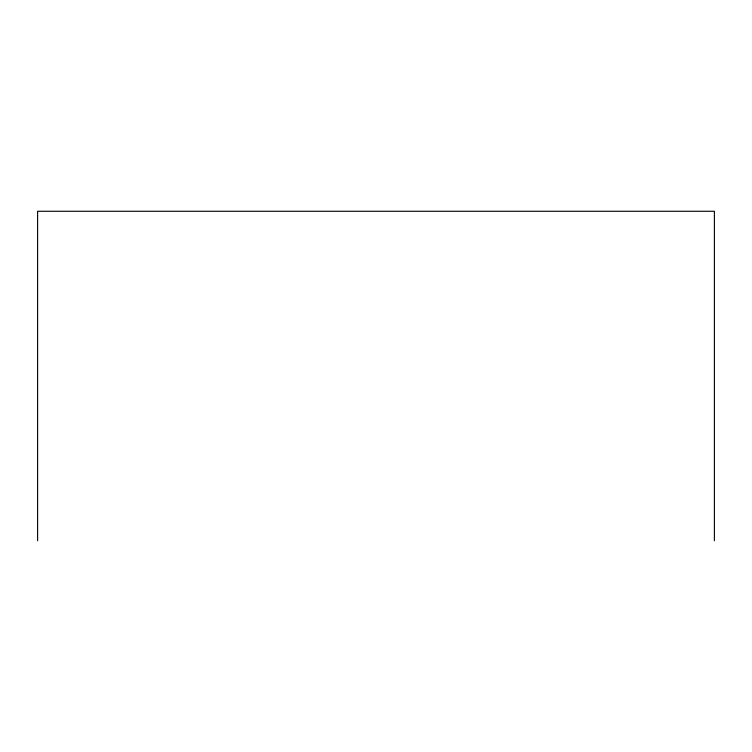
<?xml version="1.0" encoding="UTF-8"?>
<svg xmlns="http://www.w3.org/2000/svg" width="752" height="752" viewBox="0 0 752 752"><rect width="100%" height="100%" fill="white"/><g stroke="black" fill="none" stroke-linecap="round" stroke-linejoin="round"><path stroke-width="1.13" d="M714.4 540.735L714.4 211.265L37.6 211.265L37.6 540.735"/></g></svg>
